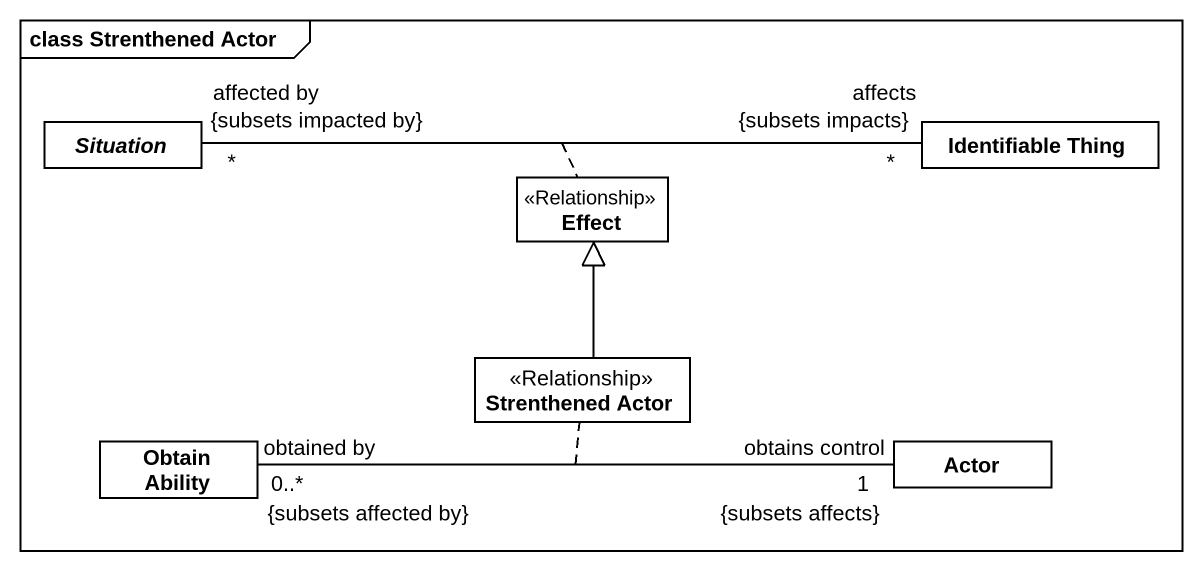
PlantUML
@startuml
mainframe class Strenthened Actor
hide circle
hide empty members
abstract class Situation
class "Identifiable Thing" as Identifiable_Thing
class Effect <<Relationship>>
class "Strenthened Actor" as Strenthened_Actor <<Relationship>>
class "Obtain Ability" as Obtain_Ability
class "Actor" as Actor_
Situation "affected by\n*\n{subsets impacted by}" -right- "affects\n*\n{subsets impacts}" Identifiable_Thing
(Situation, Identifiable_Thing) .. Effect
Strenthened_Actor -up-|> Effect
Obtain_Ability "obtained by\n0..*\n{subsets affected by}" -right- "obtains control\n1\n{subsets affects}" Actor_
(Obtain_Ability, Actor_) .. Strenthened_Actor
@enduml
